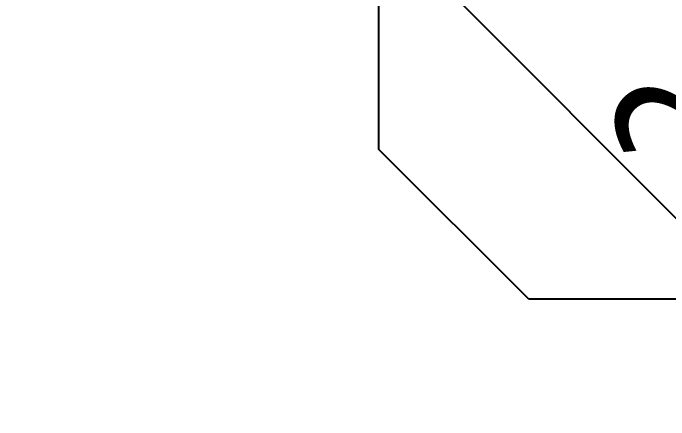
# Model space of a CAD drawing. Extents: x -170 to 1783, y -20 to 1205.
# Drawn here: x -15.57 to 2.36, y 335.99 to 347.12 of the extents above; entities that cross this region are included whole.
import ezdxf

# ---------------------------------------------------------------- set-up
doc = ezdxf.new("R2010")
doc.units = 0
doc.header["$LTSCALE"] = 96
doc.header["$MEASUREMENT"] = 0
for name, color, linetype in [('A-WALL-EXT_A', 7, 'Continuous'), ('MAIN_PANEL_COMP', 7, 'Continuous'), ('SM', 7, 'Continuous'), ('X-BASE-04-EXISTING_A', 7, 'Continuous')]:
    doc.layers.add(name, color=color, linetype=linetype)

# ---------------------------------------------------------------- blocks, each defined once
blk = doc.blocks.new('EC-FPFC-56')
at = {"layer": 'SM', "color": 60, "linetype": 'Continuous'}
for p, q in [((12.324, 13.21), (16.426, 9.11)), ((16.426, 9.11), (16.427, 3.311)), ((16.427, 3.311), (12.327, -0.791))]:
    blk.add_line(p, q, dxfattribs=at)
at = {"layer": 'SM', "color": 60, "linetype": 'Continuous', "width": 0.666667}
blk.add_text('FPFC', height=4, dxfattribs=at).set_placement((2.57, 7.096))

msp = doc.modelspace()

# ---------------------------------------------------------------- linework, layer by layer
at = {"layer": 'A-WALL-EXT_A', "color": 2, "linetype": 'Continuous'}
msp.add_line((-10.62393, 354.71945), (23.26467, 320.72587), dxfattribs=at)
at = {"layer": 'X-BASE-04-EXISTING_A', "color": 7, "linetype": 'Continuous'}
msp.add_line((343.00003, 0), (-169.91803, 514.50696), dxfattribs=at)

# ---------------------------------------------------------------- block references
at = {"layer": 'MAIN_PANEL_COMP', "color": 47, "linetype": 'Continuous', "rotation": 225}
msp.add_blockref('EC-FPFC-56', (3.70295, 357.34737), dxfattribs=at)

doc.saveas('drawing.dxf')
